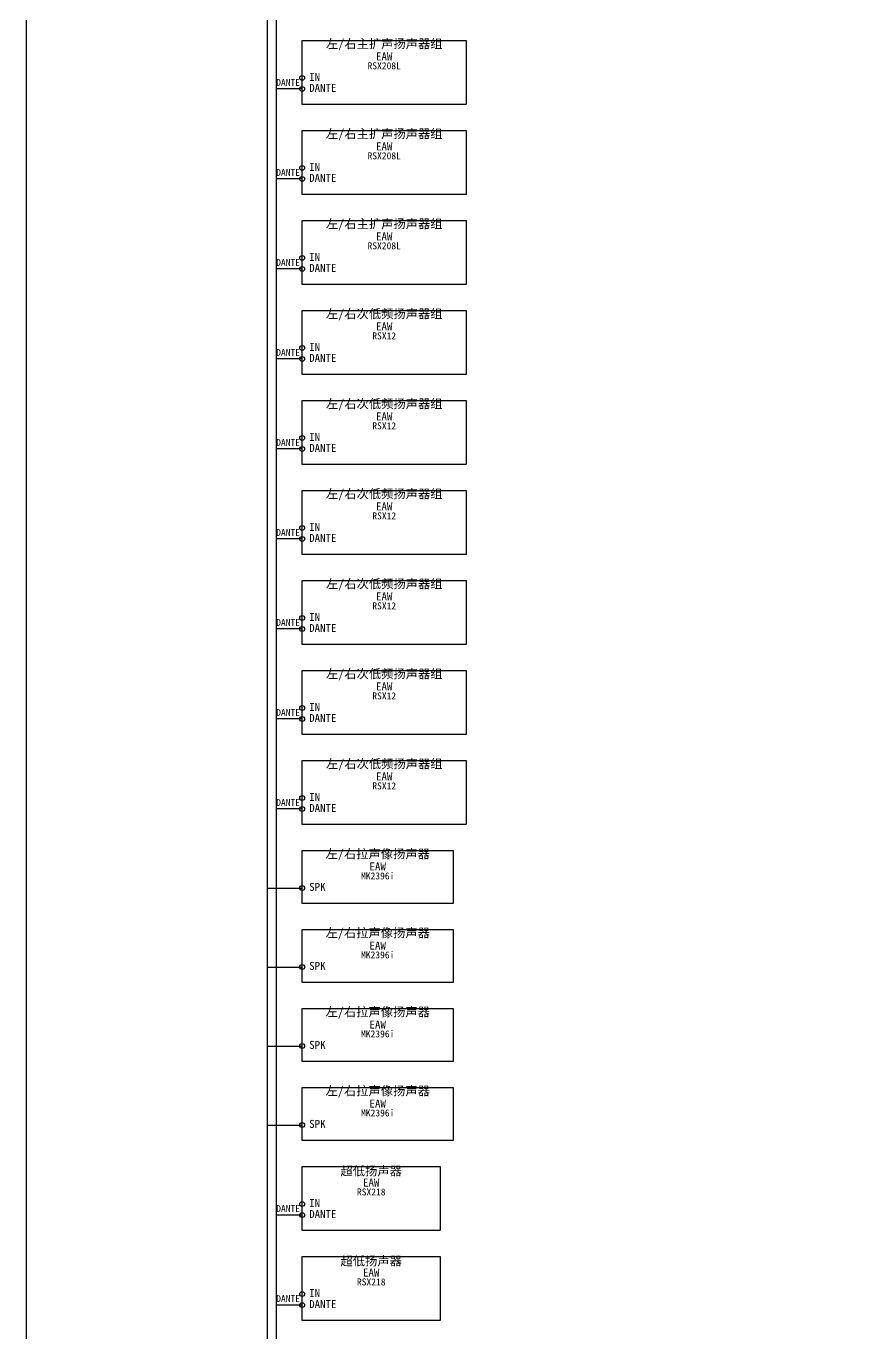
# Model space of a CAD drawing. Header units: metres. Extents: x 2 to 868, y -5630 to -39.
# Drawn here: x 14 to 853, y -3222 to -1916 of the extents above; entities that cross this region are included whole.
import ezdxf

# ---------------------------------------------------------------- set-up
doc = ezdxf.new("R2010")
doc.units = ezdxf.units.M
for name, color, linetype in [('DEVICES', 7, 'Continuous'), ('LABELS', 7, 'Continuous'), ('PORTS', 6, 'Continuous'), ('WIRE_LABELS', 7, 'Continuous'), ('WIRES_DANTE', 5, 'Continuous'), ('WIRES_SPEAKER', 1, 'Continuous')]:
    doc.layers.add(name, color=color, linetype=linetype)
doc.styles.add('CJK', font='simsun.ttc')

msp = doc.modelspace()

# ---------------------------------------------------------------- linework, layer by layer
at = {"layer": 'DEVICES', "color": 7, "lineweight": 25, "true_color": 0xb4b2a9}
for points in [[(290, -1930), (454, -1930), (454, -1994), (290, -1994), (290, -1930)], [(290, -2020), (454, -2020), (454, -2084), (290, -2084), (290, -2020)], [(290, -2110), (454, -2110), (454, -2174), (290, -2174), (290, -2110)], [(290, -2200), (454, -2200), (454, -2264), (290, -2264), (290, -2200)], [(290, -2290), (454, -2290), (454, -2354), (290, -2354), (290, -2290)], [(290, -2380), (454, -2380), (454, -2444), (290, -2444), (290, -2380)], [(290, -2470), (454, -2470), (454, -2534), (290, -2534), (290, -2470)], [(290, -2560), (454, -2560), (454, -2624), (290, -2624), (290, -2560)], [(290, -2650), (454, -2650), (454, -2714), (290, -2714), (290, -2650)], [(290, -2740), (441, -2740), (441, -2793), (290, -2793), (290, -2740)], [(290, -2819), (441, -2819), (441, -2872), (290, -2872), (290, -2819)], [(290, -2898), (441, -2898), (441, -2951), (290, -2951), (290, -2898)], [(290, -2977), (441, -2977), (441, -3030), (290, -3030), (290, -2977)], [(290, -3056), (428, -3056), (428, -3120), (290, -3120), (290, -3056)], [(290, -3146), (428, -3146), (428, -3210), (290, -3210), (290, -3146)]]:
    msp.add_lwpolyline(points, dxfattribs=at)
at = {"layer": 'PORTS', "true_color": 0x5dcaa5}
for centre in [(290, -1967.5), (290, -2057.5), (290, -2147.5), (290, -2237.5), (290, -2327.5), (290, -2417.5), (290, -2507.5), (290, -2597.5), (290, -2687.5), (290, -3093.5), (290, -3183.5)]:
    msp.add_circle(centre, 2.4, dxfattribs=at)
at = {"layer": 'PORTS', "true_color": 0x378add}
for centre in [(290, -1978.5), (290, -2068.5), (290, -2158.5), (290, -2248.5), (290, -2338.5), (290, -2428.5), (290, -2518.5), (290, -2608.5), (290, -2698.5), (290, -3104.5), (290, -3194.5)]:
    msp.add_circle(centre, 2.4, dxfattribs=at)
at = {"layer": 'PORTS', "true_color": 0xe8655a}
for centre in [(290, -2777.5), (290, -2856.5), (290, -2935.5), (290, -3014.5)]:
    msp.add_circle(centre, 2.4, dxfattribs=at)
at = {"layer": 'WIRES_DANTE', "linetype": 'CONTINUOUS', "true_color": 0x378add}
for points in [[(290, -88.5), (280, -88.5), (264, -88.5), (264, -5426), (95.5, -5426), (95.5, -5470)], [(40, -99.5), (30, -99.5), (14, -99.5), (14, -5426), (792.9, -5426), (792.9, -5470)], [(290, -178.5), (280, -178.5), (264, -178.5), (264, -5426), (110.4, -5426), (110.4, -5470)], [(40, -200.5), (30, -200.5), (14, -200.5), (14, -5426), (807.8, -5426), (807.8, -5470)], [(290, -268.5), (280, -268.5), (264, -268.5), (264, -5426), (125.3, -5426), (125.3, -5470)], [(40, -301.5), (30, -301.5), (14, -301.5), (14, -5426), (822.7, -5426), (822.7, -5470)], [(290, -358.5), (280, -358.5), (264, -358.5), (264, -5426), (140.2, -5426), (140.2, -5470)], [(40, -402.5), (30, -402.5), (14, -402.5), (14, -5426), (837.6, -5426), (837.6, -5470)], [(290, -448.5), (280, -448.5), (264, -448.5), (264, -5426), (155.1, -5426), (155.1, -5470)], [(40, -503.5), (30, -503.5), (14, -503.5), (14, -5426), (852.5, -5426), (852.5, -5470)], [(290, -538.5), (280, -538.5), (264, -538.5), (264, -5426), (170, -5426), (170, -5470)], [(290, -628.5), (280, -628.5), (264, -628.5), (264, -5426), (185, -5426), (185, -5470)], [(290, -718.5), (280, -718.5), (264, -718.5), (264, -5426), (199.9, -5426), (199.9, -5470)], [(290, -808.5), (280, -808.5), (264, -808.5), (264, -5426), (214.8, -5426), (214.8, -5470)], [(290, -898.5), (280, -898.5), (264, -898.5), (264, -5426), (229.7, -5426), (229.7, -5470)], [(290, -988.5), (280, -988.5), (264, -988.5), (264, -5426), (244.6, -5426), (244.6, -5470)], [(290, -1078.5), (280, -1078.5), (264, -1078.5), (264, -5426), (259.5, -5426), (259.5, -5470)], [(290, -1168.5), (280, -1168.5), (264, -1168.5), (264, -5426), (274.5, -5426), (274.5, -5470)], [(290, -1258.5), (280, -1258.5), (264, -1258.5), (264, -5426), (289.4, -5426), (289.4, -5470)], [(290, -1348.5), (280, -1348.5), (264, -1348.5), (264, -5426), (304.3, -5426), (304.3, -5470)], [(290, -1438.5), (280, -1438.5), (264, -1438.5), (264, -5426), (319.2, -5426), (319.2, -5470)], [(290, -1528.5), (280, -1528.5), (264, -1528.5), (264, -5426), (334.1, -5426), (334.1, -5470)], [(290, -1618.5), (280, -1618.5), (264, -1618.5), (264, -5426), (349, -5426), (349, -5470)], [(290, -1708.5), (280, -1708.5), (264, -1708.5), (264, -5426), (364, -5426), (364, -5470)], [(290, -1798.5), (280, -1798.5), (264, -1798.5), (264, -5426), (378.9, -5426), (378.9, -5470)], [(290, -1888.5), (280, -1888.5), (264, -1888.5), (264, -5426), (393.8, -5426), (393.8, -5470)], [(290, -1978.5), (280, -1978.5), (264, -1978.5), (264, -5426), (408.7, -5426), (408.7, -5470)], [(290, -2068.5), (280, -2068.5), (264, -2068.5), (264, -5426), (423.6, -5426), (423.6, -5470)], [(290, -2158.5), (280, -2158.5), (264, -2158.5), (264, -5426), (438.5, -5426), (438.5, -5470)], [(290, -2248.5), (280, -2248.5), (264, -2248.5), (264, -5426), (509.5, -5426), (509.5, -5470)], [(290, -2338.5), (280, -2338.5), (264, -2338.5), (264, -5426), (539.3, -5426), (539.3, -5470)], [(290, -2428.5), (280, -2428.5), (264, -2428.5), (264, -5426), (554.2, -5426), (554.2, -5470)], [(290, -2518.5), (280, -2518.5), (264, -2518.5), (264, -5426), (569.1, -5426), (569.1, -5470)], [(290, -2608.5), (280, -2608.5), (264, -2608.5), (264, -5426), (584, -5426), (584, -5470)], [(290, -2698.5), (280, -2698.5), (264, -2698.5), (264, -5426), (599, -5426), (599, -5470)], [(290, -3104.5), (280, -3104.5), (264, -3104.5), (264, -5426), (613.9, -5426), (613.9, -5470)], [(290, -3194.5), (280, -3194.5), (264, -3194.5), (264, -5426), (628.8, -5426), (628.8, -5470)]]:
    msp.add_lwpolyline(points, dxfattribs=at)
at = {"layer": 'WIRES_SPEAKER', "linetype": 'CONTINUOUS', "true_color": 0xe8655a}
for points in [[(220, -88.5), (230, -88.5), (255, -88.5), (255, -2777.5), (280, -2777.5), (290, -2777.5)], [(220, -88.5), (230, -88.5), (255, -88.5), (255, -4647.5), (280, -4647.5), (290, -4647.5)], [(220, -99.5), (230, -99.5), (255, -99.5), (255, -4252.5), (280, -4252.5), (290, -4252.5)], [(220, -99.5), (230, -99.5), (255, -99.5), (255, -5042.5), (280, -5042.5), (290, -5042.5)], [(220, -189.5), (230, -189.5), (255, -189.5), (255, -2856.5), (280, -2856.5), (290, -2856.5)], [(220, -189.5), (230, -189.5), (255, -189.5), (255, -4726.5), (280, -4726.5), (290, -4726.5)], [(220, -200.5), (230, -200.5), (255, -200.5), (255, -4331.5), (280, -4331.5), (290, -4331.5)], [(220, -200.5), (230, -200.5), (255, -200.5), (255, -5121.5), (280, -5121.5), (290, -5121.5)], [(220, -290.5), (230, -290.5), (255, -290.5), (255, -2935.5), (280, -2935.5), (290, -2935.5)], [(220, -290.5), (230, -290.5), (255, -290.5), (255, -4805.5), (280, -4805.5), (290, -4805.5)], [(220, -301.5), (230, -301.5), (255, -301.5), (255, -4410.5), (280, -4410.5), (290, -4410.5)], [(220, -301.5), (230, -301.5), (255, -301.5), (255, -5200.5), (280, -5200.5), (290, -5200.5)], [(220, -391.5), (230, -391.5), (255, -391.5), (255, -3014.5), (280, -3014.5), (290, -3014.5)], [(220, -391.5), (230, -391.5), (255, -391.5), (255, -4884.5), (280, -4884.5), (290, -4884.5)], [(220, -402.5), (230, -402.5), (255, -402.5), (255, -4489.5), (280, -4489.5), (290, -4489.5)], [(220, -402.5), (230, -402.5), (255, -402.5), (255, -5279.5), (280, -5279.5), (290, -5279.5)], [(220, -492.5), (230, -492.5), (255, -492.5), (255, -4173.5), (280, -4173.5), (290, -4173.5)], [(220, -492.5), (230, -492.5), (255, -492.5), (255, -4963.5), (280, -4963.5), (290, -4963.5)], [(220, -503.5), (230, -503.5), (255, -503.5), (255, -4568.5), (280, -4568.5), (290, -4568.5)], [(220, -503.5), (230, -503.5), (255, -503.5), (255, -5358.5), (280, -5358.5), (290, -5358.5)]]:
    msp.add_lwpolyline(points, dxfattribs=at)

# ---------------------------------------------------------------- texts
at = {"layer": 'LABELS', "true_color": 0xf1efe8, "char_height": 9, "attachment_point": 8, "style": 'CJK'}
for s, insert in [('左/右主扩声扬声器组', (372, -1940)), ('左/右主扩声扬声器组', (372, -2030)), ('左/右主扩声扬声器组', (372, -2120)), ('左/右次低频扬声器组', (372, -2210)), ('左/右次低频扬声器组', (372, -2300)), ('左/右次低频扬声器组', (372, -2390)), ('左/右次低频扬声器组', (372, -2480)), ('左/右次低频扬声器组', (372, -2570)), ('左/右次低频扬声器组', (372, -2660)), ('左/右拉声像扬声器', (365.5, -2750)), ('左/右拉声像扬声器', (365.5, -2829)), ('左/右拉声像扬声器', (365.5, -2908)), ('左/右拉声像扬声器', (365.5, -2987)), ('超低扬声器', (359, -3066)), ('超低扬声器', (359, -3156))]:
    msp.add_mtext(s, dxfattribs=dict(at, insert=insert))
at = {"layer": 'LABELS', "true_color": 0xc4c2b8, "char_height": 8, "attachment_point": 8, "style": 'CJK'}
for insert in [(372, -1950), (372, -2040), (372, -2130), (372, -2220), (372, -2310), (372, -2400), (372, -2490), (372, -2580), (372, -2670), (365.5, -2760), (365.5, -2839), (365.5, -2918), (365.5, -2997), (359, -3076), (359, -3166)]:
    msp.add_mtext('EAW', dxfattribs=dict(at, insert=insert))
at = {"layer": 'LABELS', "true_color": 0x9a978d, "char_height": 7, "attachment_point": 8, "style": 'CJK'}
for s, insert in [('RSX208L', (372, -1959)), ('RSX208L', (372, -2049)), ('RSX208L', (372, -2139)), ('RSX12 ', (372, -2229)), ('RSX12 ', (372, -2319)), ('RSX12 ', (372, -2409)), ('RSX12 ', (372, -2499)), ('RSX12 ', (372, -2589)), ('RSX12 ', (372, -2679)), ('MK2396i', (365.5, -2769)), ('MK2396i', (365.5, -2848)), ('MK2396i', (365.5, -2927)), ('MK2396i', (365.5, -3006)), ('RSX218', (359, -3085)), ('RSX218', (359, -3175))]:
    msp.add_mtext(s, dxfattribs=dict(at, insert=insert))
at = {"layer": 'LABELS', "true_color": 0xf5f5ec, "char_height": 8, "attachment_point": 7, "style": 'CJK'}
for s, insert in [('IN', (297, -1970.5)), ('DANTE', (297, -1981.5)), ('DANTE', (297, -2071.5)), ('IN', (297, -2060.5)), ('IN', (297, -2150.5)), ('DANTE', (297, -2161.5)), ('IN', (297, -2240.5)), ('DANTE', (297, -2251.5)), ('IN', (297, -2330.5)), ('DANTE', (297, -2341.5)), ('IN', (297, -2420.5)), ('DANTE', (297, -2431.5)), ('IN', (297, -2510.5)), ('DANTE', (297, -2521.5)), ('IN', (297, -2600.5)), ('DANTE', (297, -2611.5)), ('IN', (297, -2690.5)), ('DANTE', (297, -2701.5)), ('SPK', (297, -2780.5)), ('SPK', (297, -2859.5)), ('SPK', (297, -2938.5)), ('SPK', (297, -3017.5)), ('IN', (297, -3096.5)), ('DANTE', (297, -3107.5)), ('IN', (297, -3186.5)), ('DANTE', (297, -3197.5))]:
    msp.add_mtext(s, dxfattribs=dict(at, insert=insert))
at = {"layer": 'WIRE_LABELS', "true_color": 0x378add, "char_height": 7, "attachment_point": 7, "style": 'CJK'}
for insert in [(264, -1975.5), (264, -2065.5), (264, -2155.5), (264, -2245.5), (264, -2335.5), (264, -2425.5), (264, -2515.5), (264, -2605.5), (264, -2695.5), (264, -3101.5), (264, -3191.5)]:
    msp.add_mtext('DANTE', dxfattribs=dict(at, insert=insert))

doc.saveas('drawing.dxf')
